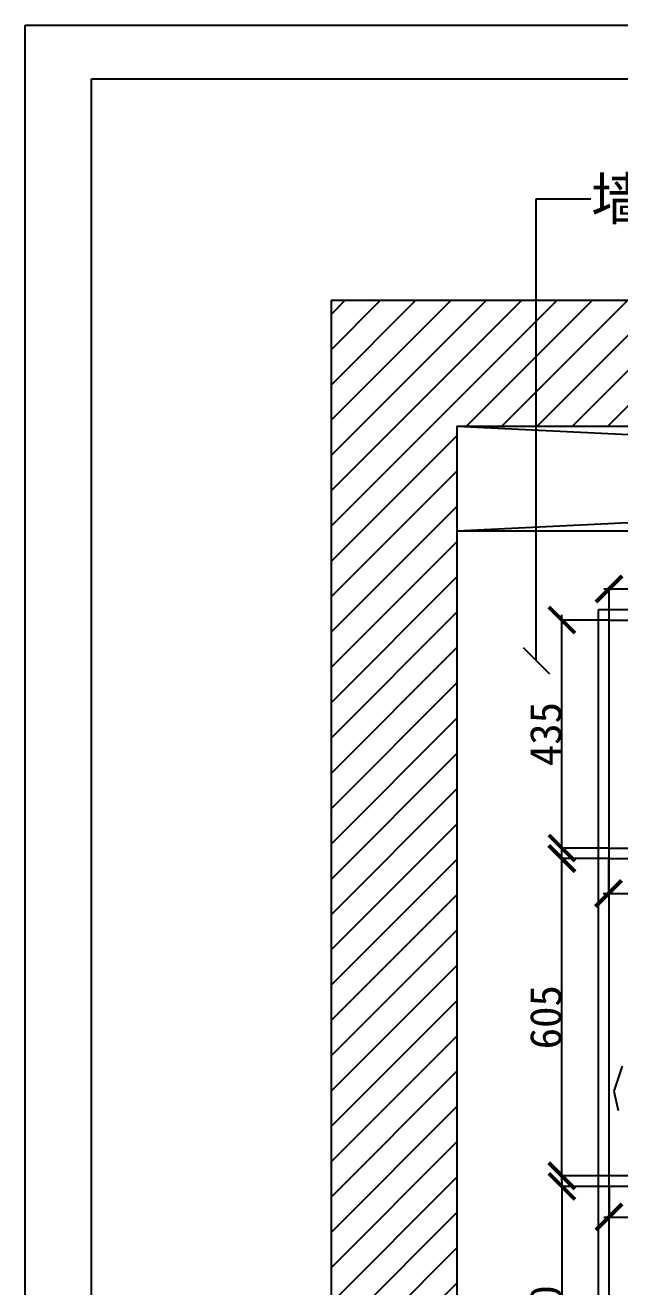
# Model space of a CAD drawing. Header units: millimetres. Extents: x 1149180 to 1411665549, y -85375798 to -28940.
# Drawn here: x 1193851 to 1194985, y -92264 to -89857 of the extents above; entities that cross this region are included whole.
import ezdxf

# ---------------------------------------------------------------- set-up
doc = ezdxf.new("R2010")
doc.units = ezdxf.units.MM
doc.header["$PDMODE"] = 35
for name, color, linetype in [('6', 6, 'Continuous'), ('TEXT', 3, 'Continuous'), ('图框', 7, 'Continuous'), ('地板', 8, 'Continuous'), ('灯', 1, 'Continuous')]:
    doc.layers.add(name, color=color, linetype=linetype)
doc.styles.add('云', font='SimSun.ttf')
doc.dimstyles.new('标准', dxfattribs={"dimtxt": 60, "dimasz": 50, "dimexe": 1, "dimexo": 1, "dimtad": 1, "dimdec": 0, "dimtxsty": '云', "dimblk": 'ARCHTICK', "dimcen": 50, "dimdle": 10, "dimclrd": 24, "dimclre": 22, "dimclrt": 24, "dimadec": 0, "dimazin": 0, "dimtfac": 1, "dimtdec": 0, "dimtmove": 1, "dimatfit": 3, "dimldrblk": 'OBLIQUE', "dimfxl": 1.25, "dimarcsym": 0})

# ---------------------------------------------------------------- blocks, each defined once
blk = doc.blocks.new('_ArchTick')
at = {"color": 0, "linetype": 'ByBlock', "const_width": 0.15}
blk.add_lwpolyline([(-0.5, -0.5), (0.5, 0.5)], dxfattribs=at)
blk = doc.blocks.new('_Oblique')
at = {"color": 0, "linetype": 'ByBlock', "lineweight": -2}
blk.add_line((-0.5, -0.5), (0.5, 0.5), dxfattribs=at)
blk = doc.blocks.new('3sdasd2')
at = {"color": 8}
blk.add_line((1187029.6, -93755.7), (1187029.6, -90032.9), dxfattribs=at)
at = {"layer": '图框', "color": 3}
for p, q in [((1186914.9, -93848.8), (1186915.1, -89939.9)), ((1186915.1, -89939.9), (1192919.8, -89939.8))]:
    blk.add_line(p, q, dxfattribs=at)
at = {"layer": '图框', "color": 8}
blk.add_line((1187029.6, -90032.9), (1192826.7, -90032.9), dxfattribs=at)
blk = doc.blocks.new('*D1224')
at = {"layer": 'Defpoints', "color": 0}
for p in [(1194964.8, -92072.1), (1194874.9, -92571.9), (1194964.8, -92571.9)]:
    blk.add_point(p, dxfattribs=at)
at = {"layer": '灯', "color": 24, "lineweight": -2}
blk.add_line((1194874.9, -92062.1), (1194874.9, -92581.9), dxfattribs=at)
at = {"layer": '灯', "color": 22, "lineweight": -2}
for p, q in [((1194963.8, -92072.1), (1194873.9, -92072.1)), ((1194963.8, -92571.9), (1194873.9, -92571.9))]:
    blk.add_line(p, q, dxfattribs=at)
at = {"layer": '灯', "color": 24, "lineweight": -2, "xscale": 50, "yscale": 50, "zscale": 50}
for p, rotation in [((1194874.9, -92072.1), 90), ((1194874.9, -92571.9), 270)]:
    blk.add_blockref('_ArchTick', p, dxfattribs=dict(at, rotation=rotation))
at = {"layer": '灯', "color": 24, "insert": (1194844.3, -92322), "char_height": 60, "attachment_point": 5, "rotation": 90, "style": '云'}
blk.add_mtext('500', dxfattribs=at)
blk = doc.blocks.new('*D1225')
at = {"layer": 'Defpoints', "color": 0}
for p in [(1194874.9, -91446.9), (1194964.8, -91446.9), (1194964.8, -92052.1)]:
    blk.add_point(p, dxfattribs=at)
at = {"layer": '灯', "color": 24, "lineweight": -2}
blk.add_line((1194874.9, -92062.1), (1194874.9, -91436.9), dxfattribs=at)
at = {"layer": '灯', "color": 22, "lineweight": -2}
for p, q in [((1194963.8, -91446.9), (1194873.9, -91446.9)), ((1194963.8, -92052.1), (1194873.9, -92052.1))]:
    blk.add_line(p, q, dxfattribs=at)
at = {"layer": '灯', "color": 24, "lineweight": -2, "xscale": 50, "yscale": 50, "zscale": 50}
for p, rotation in [((1194874.9, -91446.9), 90), ((1194874.9, -92052.1), 270)]:
    blk.add_blockref('_ArchTick', p, dxfattribs=dict(at, rotation=rotation))
at = {"layer": '灯', "color": 24, "insert": (1194844.3, -91749.5), "char_height": 60, "attachment_point": 5, "rotation": 90, "style": '云'}
blk.add_mtext('605', dxfattribs=at)
blk = doc.blocks.new('*D1226')
at = {"layer": 'Defpoints', "color": 0}
for p in [(1194874.9, -90991.9), (1194964.8, -90991.9), (1194964.8, -91426.9)]:
    blk.add_point(p, dxfattribs=at)
at = {"layer": '灯', "color": 22, "lineweight": -2}
for p, q in [((1194963.8, -90991.9), (1194873.9, -90991.9)), ((1194963.8, -91426.9), (1194873.9, -91426.9))]:
    blk.add_line(p, q, dxfattribs=at)
at = {"layer": '灯', "color": 24, "lineweight": -2}
blk.add_line((1194874.9, -91436.9), (1194874.9, -90981.9), dxfattribs=at)
at = {"layer": '灯', "color": 24, "lineweight": -2, "xscale": 50, "yscale": 50, "zscale": 50}
for p, rotation in [((1194874.9, -90991.9), 90), ((1194874.9, -91426.9), 270)]:
    blk.add_blockref('_ArchTick', p, dxfattribs=dict(at, rotation=rotation))
at = {"layer": '灯', "color": 24, "insert": (1194844.3, -91209.4), "char_height": 60, "attachment_point": 5, "rotation": 90, "style": '云'}
blk.add_mtext('435', dxfattribs=at)
blk = doc.blocks.new('*D1227')
at = {"layer": 'Defpoints', "color": 0}
for p in [(1195372, -90932.5), (1194964.8, -90991.9), (1195372, -90991.9)]:
    blk.add_point(p, dxfattribs=at)
at = {"layer": '灯', "color": 24, "lineweight": -2}
blk.add_line((1194954.8, -90932.5), (1195382, -90932.5), dxfattribs=at)
at = {"layer": '灯', "color": 22, "lineweight": -2}
for p, q in [((1194964.8, -90990.9), (1194964.8, -90931.5)), ((1195372, -90990.9), (1195372, -90931.5))]:
    blk.add_line(p, q, dxfattribs=at)
at = {"layer": '灯', "color": 24, "lineweight": -2, "xscale": 50, "yscale": 50, "zscale": 50, "rotation": 180}
blk.add_blockref('_ArchTick', (1194964.8, -90932.5), dxfattribs=at)
at = {"layer": '灯', "color": 24, "lineweight": -2, "xscale": 50, "yscale": 50, "zscale": 50}
blk.add_blockref('_ArchTick', (1195372, -90932.5), dxfattribs=at)
at = {"layer": '灯', "color": 24, "insert": (1195168.4, -90901.9), "char_height": 60, "attachment_point": 5, "style": '云'}
blk.add_mtext('407', dxfattribs=at)
blk = doc.blocks.new('*D1232')
at = {"layer": 'Defpoints', "color": 0}
for p in [(1194963.8, -91446.9), (1195615.3, -91446.9), (1195615.3, -91513.4)]:
    blk.add_point(p, dxfattribs=at)
at = {"layer": '灯', "color": 22, "lineweight": -2}
for p, q in [((1194963.8, -91447.9), (1194963.8, -91514.4)), ((1195615.3, -91447.9), (1195615.3, -91514.4))]:
    blk.add_line(p, q, dxfattribs=at)
at = {"layer": '灯', "color": 24, "lineweight": -2}
blk.add_line((1194953.8, -91513.4), (1195625.3, -91513.4), dxfattribs=at)
at = {"layer": '灯', "color": 24, "lineweight": -2, "xscale": 50, "yscale": 50, "zscale": 50, "rotation": 180}
blk.add_blockref('_ArchTick', (1194963.8, -91513.4), dxfattribs=at)
at = {"layer": '灯', "color": 24, "lineweight": -2, "xscale": 50, "yscale": 50, "zscale": 50}
blk.add_blockref('_ArchTick', (1195615.3, -91513.4), dxfattribs=at)
at = {"layer": '灯', "color": 24, "insert": (1195289.5, -91482.8), "char_height": 60, "attachment_point": 5, "style": '云'}
blk.add_mtext('651', dxfattribs=at)
blk = doc.blocks.new('*D1236')
at = {"layer": 'Defpoints', "color": 0}
for p in [(1194964.8, -92072.1), (1195304.4, -92072.1), (1195304.4, -92130.7)]:
    blk.add_point(p, dxfattribs=at)
at = {"layer": '灯', "color": 22, "lineweight": -2}
for p, q in [((1194964.8, -92073.1), (1194964.8, -92131.7)), ((1195304.4, -92073.1), (1195304.4, -92131.7))]:
    blk.add_line(p, q, dxfattribs=at)
at = {"layer": '灯', "color": 24, "lineweight": -2}
blk.add_line((1194954.8, -92130.7), (1195314.4, -92130.7), dxfattribs=at)
at = {"layer": '灯', "color": 24, "lineweight": -2, "xscale": 50, "yscale": 50, "zscale": 50, "rotation": 180}
blk.add_blockref('_ArchTick', (1194964.8, -92130.7), dxfattribs=at)
at = {"layer": '灯', "color": 24, "lineweight": -2, "xscale": 50, "yscale": 50, "zscale": 50}
blk.add_blockref('_ArchTick', (1195304.4, -92130.7), dxfattribs=at)
at = {"layer": '灯', "color": 24, "insert": (1195134.6, -92100.1), "char_height": 60, "attachment_point": 5, "style": '云'}
blk.add_mtext('340', dxfattribs=at)

msp = doc.modelspace()

# ---------------------------------------------------------------- hatches: boundary and pattern name
at = {"layer": 'TEXT'}
h = msp.add_hatch(dxfattribs=at)
h.set_pattern_fill('ANSI31', color=3, scale=15, style=0)
h.set_pattern_definition([(45, (2059.02, 0), (-33.6759605, 33.6759605), [])])
h.paths.add_polyline_path([(1198974.8, -90381.9), (1194434.8, -90381.9), (1194434.8, -93421.9), (1194674.8, -93421.9), (1194674.8, -90621.9), (1198734.8, -90621.9), (1198734.8, -93421.9), (1198974.8, -93421.9)])

# ---------------------------------------------------------------- linework, layer by layer
at = {"color": 8}
for p, q in [((1194944.8, -93421.9), (1194944.8, -90971.9)), ((1194964.8, -93421.9), (1194964.8, -90991.9)), ((1194964.8, -91426.9), (1196690.9, -91426.9)), ((1194964.8, -91446.9), (1196690.9, -91446.9)), ((1195304.4, -92052.1), (1194964.8, -92052.1)), ((1195304.4, -92072.1), (1194964.8, -92072.1))]:
    msp.add_line(p, q, dxfattribs=at)
at = {"layer": '6', "color": 4}
for p, q in [((1194989.8, -91842.8), (1194974.1, -91890.7)), ((1194974.1, -91890.7), (1194982.5, -91927.5))]:
    msp.add_line(p, q, dxfattribs=at)
at = {"layer": 'TEXT', "color": 3}
for p, q in [((1194434.8, -90381.9), (1194434.8, -93421.9)), ((1194434.8, -90381.9), (1198974.8, -90381.9)), ((1194674.8, -90621.9), (1198734.8, -90621.9)), ((1194674.8, -90621.9), (1194674.8, -93421.9))]:
    msp.add_line(p, q, dxfattribs=at)
at = {"layer": '地板'}
for p, q in [((1194674.8, -90621.9), (1198734.8, -90821.9)), ((1194674.8, -90821.9), (1198734.8, -90621.9)), ((1194674.8, -90821.9), (1198734.8, -90821.9)), ((1194944.8, -90971.9), (1196944.8, -90971.9)), ((1194964.8, -90991.9), (1196924.8, -90991.9))]:
    msp.add_line(p, q, dxfattribs=at)

# ---------------------------------------------------------------- block references
at = {"layer": 'TEXT', "color": 3, "xscale": 1.100000000005821, "yscale": 1.100000000000364, "zscale": 1.1}
msp.add_blockref('3sdasd2', (-111755.2, 9076.4), dxfattribs=at)

# ---------------------------------------------------------------- texts
at = {"layer": 'TEXT', "color": 24, "insert": (1194930.6, -90148.5), "char_height": 80, "attachment_point": 1, "style": '云'}
msp.add_mtext('墙面乳胶漆', dxfattribs=at)

# ---------------------------------------------------------------- dimensions: what is measured, and where the dimension line sits
at = {"layer": '灯', "color": 1}
for p1, p2, distance, picture, middle in [((1194964.8, -90991.9), (1195372, -90991.9), 59.4, '*D1227', (1195168.4, -90901.9)), ((1194964.8, -91426.9), (1194964.8, -90991.9), 89.8, '*D1226', (1194844.3, -91209.4)), ((1194964.8, -92052.1), (1194964.8, -91446.9), 89.8, '*D1225', (1194844.3, -91749.5)), ((1194963.7784, -91446.8828), (1195615.2653, -91446.8828), -66.5449, '*D1232', (1195289.5218, -91482.8027)), ((1194964.8, -92072.1), (1194964.8, -92571.9), -89.8, '*D1224', (1194844.3, -92322)), ((1194964.8, -92072.1), (1195304.4, -92072.1), -58.7, '*D1236', (1195134.6, -92100.1))]:
    dim = msp.add_aligned_dim(p1=p1, p2=p2, distance=distance, dimstyle='标准', dxfattribs=at)
    dim.commit()
    dim.dimension.update_dxf_attribs({"geometry": picture, "text_midpoint": middle})

# ---------------------------------------------------------------- leaders
at = {"layer": 'TEXT', "color": 3, "annotation_type": 0, "has_hookline": 1, "hookline_direction": 0, "text_width": 559.6}
msp.add_leader([(1194826.1, -91069.6), (1194826.1, -90188.5), (1194930, -90188.5)], dimstyle='标准', override={"dimgap": 0.625, "dimtad": 0}, dxfattribs=at)

doc.saveas('drawing.dxf')
